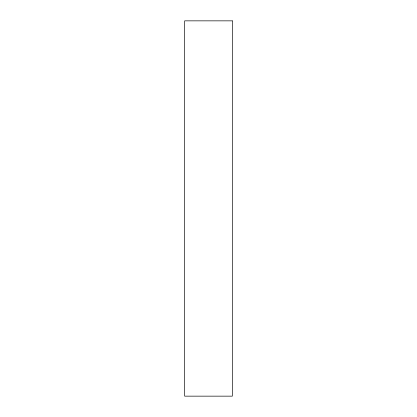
<?xml version="1.0" encoding="UTF-8"?>
<svg xmlns="http://www.w3.org/2000/svg" width="417" height="417" viewBox="0 0 417 417"><rect width="100%" height="100%" fill="white"/><g stroke="black" fill="none" stroke-linecap="round" stroke-linejoin="round"><path stroke-width="0.63" d="M232.332 20.85L184.668 20.85L184.668 396.15L232.332 396.15L232.332 20.85"/></g></svg>
